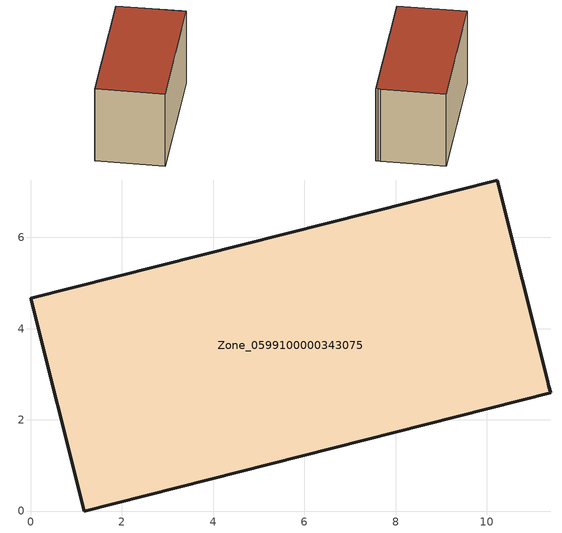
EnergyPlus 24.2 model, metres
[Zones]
Zone_0599100000343075
 floor ground (C_G): 10.23,7.26 11.32,2.88 11.37,2.74 11.4,2.59 1.17,0 0,4.67 z0
 wall outside (C_F): 1.17,0 11.4,2.59 11.37,2.74 11.32,2.88 10.23,7.26 0,4.67 1.17,0 z0:5.79
 roof outside (C_R): 11.32,2.88 10.23,7.26 0,4.67 1.17,0 11.4,2.59 11.37,2.74 z5.79
[BUILDING]
Pand.0599100000343075: North Axis=0; Terrain=City; Loads Convergence Tolerance Value=0.04; Temperature Convergence Tolerance Value=0.4; Solar Distribution=FullExterior; Maximum Number of Warmup Days=25; Minimum Number of Warmup Days=1
[Site:Location]
Rotterdam.The.Hague.AP_ZH_NLD Design_Conditions: Latitude=51.96; Longitude=4.45; Time Zone=1; Elevation=-4.5
[SITE:GROUNDTEMPERATURE:BUILDINGSURFACE]
18, 18, 18, 18, 18, 18, 18, 18, 18, 18, 18, 18
[MATERIAL] Thermal Absorptance=0.9; Solar Absorptance=0.7; Visible Absorptance=0.7
Name | Roughness | Thickness | Conductivity | Density | Specific Heat
G.TI.1992-2005 | MediumSmooth | 0.15 | 0.06 | 540 | 1210
F.TI.1992-2005 | Rough | 0.3 | 0.12 | 1920 | 840
R.TI.1992-2005 | MediumRough | 0.2 | 0.08 | 1500 | 1000
[CONSTRUCTION]
C_G: G.TI.1992-2005
C_F: F.TI.1992-2005
C_R: R.TI.1992-2005
[ZONE]
Zone_0599100000343075: Type=1; Multiplier=1; Ceiling Height=Autocalculate; Volume=Autocalculate; Floor Area=autocalculate; Part of Total Floor Area=Yes
[ZONEINFILTRATION:DESIGNFLOWRATE]
Infil_Zone_0599100000343075: Zone or ZoneList or Space or SpaceList=Zone_0599100000343075; Schedule=AlwaysOn; Design Flow Rate Calculation Method=Flow/Area; Flow Rate per Floor Area=0.0015; Constant Term Coefficient=1; Temperature Term Coefficient=0; Velocity Term Coefficient=0; Velocity Squared Term Coefficient=0
[HVACTEMPLATE:ZONE:IDEALLOADSAIRSYSTEM]
Zone_0599100000343075: Maximum Heating Supply Air Temperature=50; Minimum Cooling Supply Air Temperature=13; Maximum Heating Supply Air Humidity Ratio=0.0156; Minimum Cooling Supply Air Humidity Ratio=0.0077; Heating Limit=NoLimit; Cooling Limit=NoLimit; Dehumidification Control Type=ConstantSensibleHeatRatio; Cooling Sensible Heat Ratio=0.7; Dehumidification Setpoint=60; Humidification Control Type=None; Humidification Setpoint=30; Outdoor Air Method=None; Outdoor Air Flow Rate per Person=0.00944; Outdoor Air Flow Rate per Zone Floor Area=0; Outdoor Air Flow Rate per Zone=0; Demand Controlled Ventilation Type=None; Outdoor Air Economizer Type=NoEconomizer; Heat Recovery Type=None; Sensible Heat Recovery Effectiveness=0.7; Latent Heat Recovery Effectiveness=0.65
[ZONECONTROL:THERMOSTAT]
ThermostatControl_Zone_0599100000343075: Zone or ZoneList=Zone_0599100000343075; Control Type Schedule=DualSetpointControlType; Control 1=Thermostat_Zone_0599100000343075; Temperature Difference Between Cutout And Setpoint=0
[THERMOSTATSETPOINT:DUALSETPOINT]
Thermostat_Zone_0599100000343075: Heating Setpoint Temperature Schedule=HeatingSetpoint_Zone_0599100000343075; Cooling Setpoint Temperature Schedule=CoolingSetpoint_Zone_0599100000343075
[SCHEDULE:COMPACT]
HeatingSetpoint_Zone_0599100000343075: Through: 12/31, For: AllDays, Until: 24:00, 21
CoolingSetpoint_Zone_0599100000343075: Through: 12/31, For: AllDays, Until: 24:00, 24
DualSetpointControlType: Through: 12/31, For: AllDays, Until: 24:00, 4
AlwaysOn: Through: 12/31, For: AllDays, Until: 24:00, 1
